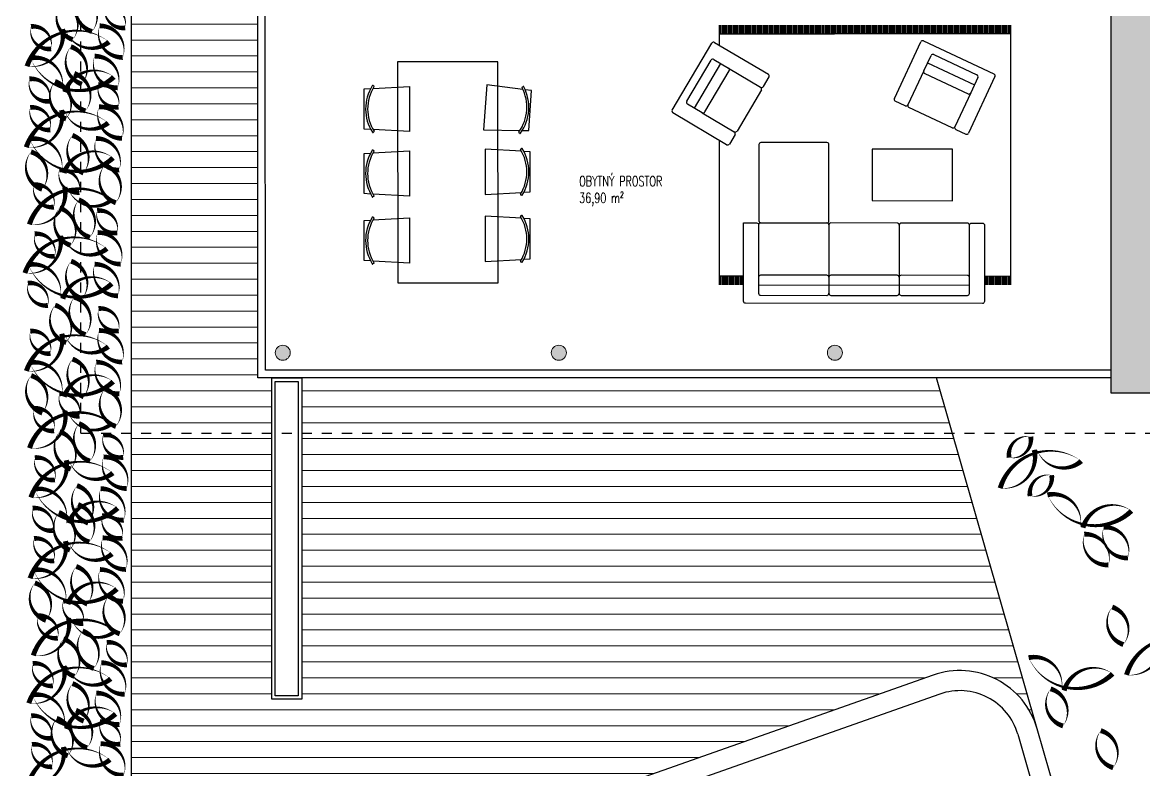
# Model space of a CAD drawing. Header units: metres. Extents: x -442 to 316, y -503 to 125.
# Drawn here: x 3.22 to 14.39, y -14.57 to -7.13 of the extents above; entities that cross this region are included whole.
import ezdxf

# ---------------------------------------------------------------- set-up
doc = ezdxf.new("R2010")
doc.units = ezdxf.units.M
doc.linetypes.add('ACAD_ISO07W100', pattern=[60, 0, -60])
doc.linetypes.add('DIVIDE', pattern=[1.25, 0.5, -0.25, 0, -0.25, 0, -0.25])
for name, color, linetype in [('int-kuchyň', 141, 'Continuous'), ('interiér-travertin', 252, 'ACAD_ISO07W100'), ('nove zdivo akce', 3, 'Continuous'), ('popis', 6, 'Continuous'), ('SRAFA', 251, 'Continuous'), ('zariz.predmety', 203, 'Continuous'), ('ZDIVO', 1, 'Continuous')]:
    doc.layers.add(name, color=color, linetype=linetype)
doc.layers.add('Standard', color=7, linetype='Continuous', lineweight=25)
doc.styles.add('ROMANS', font='romans.shx', dxfattribs={"width": 0.7})

msp = doc.modelspace()

# ---------------------------------------------------------------- hatches: boundary and pattern name
at = {"layer": 'SRAFA', "linetype": 'Continuous', "lineweight": 0, "ltscale": 20}
h = msp.add_hatch(dxfattribs=at)
h.set_pattern_fill('LINE', color=256, scale=0.05, style=0)
h.paths.add_polyline_path([(5.566062, -3.635777), (5.416062, -3.635777), (4.306062, -3.635777), (4.306062, -10.665777), (5.567662, -10.665777)])
at = {"layer": 'SRAFA', "linetype": 'Continuous', "lineweight": 0}
h = msp.add_hatch(color=256, dxfattribs=at)
h.paths.add_polyline_path([(14.466062, -5.885777), (11.026062, -5.885777), (11.026062, -6.135777), (14.066062, -6.135777), (14.066062, -10.815777), (14.466062, -10.815777)])
h.paths.add_polyline_path([(13.629651, -6.007039, -1), (13.829511, -6.014514, -1)], flags=16)
h.paths.add_polyline_path([(12.247627, -6.005358, -1), (12.447487, -6.012832, -1)], flags=16)
h = msp.add_hatch(color=256, dxfattribs=at)
edge = h.paths.add_edge_path()
edge.add_arc((5.816062, -10.415777), 0.075, 0, 360)
h = msp.add_hatch(color=256, dxfattribs=at)
edge = h.paths.add_edge_path()
edge.add_arc((8.566062, -10.415777), 0.075, 0, 360)
h = msp.add_hatch(color=256, dxfattribs=at)
edge = h.paths.add_edge_path()
edge.add_arc((11.316062, -10.415777), 0.075, 0, 360)
at = {"layer": 'SRAFA', "linetype": 'Continuous', "lineweight": 0, "ltscale": 20}
h = msp.add_hatch(dxfattribs=at)
h.set_pattern_fill('LINE', color=256, style=0)
h.paths.add_polyline_path([(5.706062, -10.665777), (5.567662, -10.665777), (4.306062, -10.665777), (4.306062, -11.215777), (5.706062, -11.215777)])
h = msp.add_hatch(dxfattribs=at)
h.set_pattern_fill('LINE', color=256, scale=0.05, style=0)
h.paths.add_polyline_path([(5.706062, -10.665777), (5.567662, -10.665777), (4.306062, -10.665777), (4.306062, -11.215777), (5.706062, -11.215777)])
h = msp.add_hatch(dxfattribs=at)
h.set_pattern_fill('LINE', color=256, style=0)
h.paths.add_polyline_path([(12.120006, -10.665777), (6.006062, -10.665777), (6.006062, -11.215777), (12.277804, -11.215777)])
h = msp.add_hatch(dxfattribs=at)
h.set_pattern_fill('LINE', color=256, scale=0.05, style=0)
h.paths.add_polyline_path([(6.006062, -10.665777), (6.006062, -11.215777), (12.485873, -11.215777), (12.328075, -10.665777)])
h = msp.add_hatch(dxfattribs=at)
h.set_pattern_fill('LINE', color=256, scale=0.05, style=0)
h.paths.add_polyline_path([(5.706062, -11.215777), (4.306062, -11.215777), (4.306062, -15.315777), (7.985522, -15.315777, -0.163860057), (8.387869, -15.001338), (12.295758, -13.625428, -0.431640327), (13.330416, -14.159399), (12.485873, -11.215777), (6.006062, -11.215777), (6.006062, -13.865777), (5.706062, -13.865777)])

# ---------------------------------------------------------------- linework, layer by layer
at = {"layer": 'int-kuchyň'}
for p, q in [((9.695803, -8.000887), (10.090769, -7.333483)), ((10.118167, -7.326457), (10.653131, -7.643045)), ((11.908332, -7.883574), (12.172141, -7.320707)), ((12.198738, -7.311085), (12.900954, -7.640205)), ((12.202282, -7.609847), (12.274014, -7.4568)), ((12.300611, -7.447178), (12.731183, -7.648981)), ((9.841041, -7.91254), (10.083219, -7.503313)), ((9.916915, -7.980681), (10.179464, -7.53703)), ((10.110617, -7.496287), (10.256077, -7.582369)), ((10.256077, -7.582369), (10.576737, -7.772134)), ((12.240063, -7.529238), (12.706854, -7.748017)), ((10.020925, -8.018994), (10.263103, -7.609767)), ((10.604135, -7.765108), (10.660157, -7.670443)), ((12.202282, -7.609847), (12.044154, -7.947232)), ((12.211904, -7.636444), (12.642476, -7.838248)), ((12.910576, -7.666802), (12.646767, -8.22967)), ((12.740805, -7.675579), (12.669073, -7.828626)), ((6.723405, -7.761656), (6.714988, -7.756256)), ((8.201621, -7.770853), (8.210397, -7.766057)), ((10.583763, -7.799532), (10.341585, -8.208758)), ((12.017557, -7.956854), (11.917954, -7.910172)), ((12.669073, -7.828626), (12.510945, -8.166011)), ((10.237793, -8.344873), (9.702829, -8.028285)), ((9.993527, -8.02602), (9.848067, -7.939937)), ((9.993527, -8.02602), (10.314187, -8.215784)), ((12.484348, -8.175633), (12.053776, -7.97383)), ((6.723798, -8.217031), (6.71539, -8.222445)), ((8.16928, -8.225078), (8.177287, -8.23107)), ((10.321213, -8.243182), (10.265191, -8.337847)), ((12.520567, -8.192609), (12.62017, -8.239291)), ((6.722887, -8.404323), (6.714469, -8.398923)), ((8.18563, -8.387482), (8.194038, -8.382067)), ((6.72328, -8.859698), (6.714872, -8.865112)), ((8.186023, -8.842857), (8.19444, -8.848257)), ((6.722887, -9.071187), (6.714469, -9.065787)), ((8.18563, -9.054346), (8.194038, -9.048932)), ((10.576006, -9.12378), (11.236576, -9.12378)), ((11.256576, -9.143828), (11.256128, -9.662071)), ((11.936608, -9.124925), (11.276609, -9.123846)), ((11.956575, -9.144942), (11.956128, -9.662676)), ((12.636005, -9.12556), (11.976593, -9.12499)), ((6.72328, -9.526562), (6.714872, -9.531977)), ((8.186023, -9.509721), (8.19444, -9.515122)), ((11.235971, -9.644435), (10.576006, -9.64383)), ((11.255988, -9.664435), (11.255838, -9.826844)), ((11.935971, -9.64504), (11.276006, -9.644435)), ((11.955988, -9.66504), (11.955838, -9.827449)), ((12.636005, -9.64561), (11.976005, -9.64504)), ((12.656057, -9.745627), (10.556058, -9.743813))]:
    msp.add_line(p, q, dxfattribs=at)
for points in [[(10.167207, -7.355478), (10.167224, -7.242248)], [(10.167224, -7.242248), (10.167382, -7.242248), (11.312133, -7.242248)], [(13.069268, -9.653711), (13.069848, -7.242248), (11.312133, -7.242248)], [(6.69231, -8.192943), (6.627997, -8.189426), (6.627652, -7.789426), (6.691958, -7.785798)], [(6.715461, -7.784472), (7.07763, -7.764037), (7.078019, -8.214037), (6.715815, -8.194229)], [(8.207945, -7.79417), (7.848102, -7.748376), (7.816142, -8.19724), (8.178843, -8.202893)], [(8.20238, -8.203259), (8.266781, -8.204263), (8.29519, -7.805273), (8.231297, -7.797142)], [(10.166803, -9.653711), (10.167059, -8.303013)], [(6.691792, -8.83561), (6.627479, -8.832093), (6.627133, -8.432093), (6.69144, -8.428465)], [(6.714943, -8.427139), (7.077112, -8.406704), (7.0775, -8.856704), (6.715297, -8.836896)], [(8.193613, -8.410284), (7.831409, -8.390475), (7.831798, -8.840475), (8.193967, -8.820041)], [(8.21747, -8.818715), (8.281776, -8.815086), (8.281431, -8.415087), (8.217118, -8.411569)], [(6.691792, -9.502475), (6.627479, -9.498957), (6.627133, -9.098958), (6.69144, -9.095329)], [(6.714943, -9.094003), (7.077112, -9.073569), (7.0775, -9.523569), (6.715297, -9.50376)], [(8.193613, -9.077149), (7.831409, -9.05734), (7.831798, -9.50734), (8.193967, -9.486905)], [(8.21747, -9.485579), (8.281776, -9.481951), (8.281431, -9.081951), (8.217118, -9.078434)], [(10.406135, -9.653711), (10.166803, -9.653711)]]:
    msp.add_lwpolyline(points, dxfattribs=at)
for points in [[(7.959054, -7.518861), (6.959055, -7.519811), (6.960955, -9.71981), (7.960955, -9.71886), (7.959054, -7.518861)], [(11.688542, -8.389956), (11.687851, -8.901419), (12.487851, -8.90211), (12.488542, -8.390647), (11.688542, -8.389956)]]:
    msp.add_lwpolyline(points, close=True, dxfattribs=at)
msp.add_lwpolyline([(11.237103, -8.32378), (10.579466, -8.323291, 0.414276824), (10.559449, -8.343278), (10.558956, -9.103278, 0.414150304), (10.578939, -9.123291), (11.236576, -9.12378, 0.414276824), (11.256593, -9.103793), (11.257086, -8.343793, 0.414150304)], format="xyb", close=True, dxfattribs=at)
for points in [[(12.655988, -9.825638), (12.656575, -9.145578, -0.414213562), (12.676592, -9.125595), (12.786592, -9.12569, -0.414213562), (12.806575, -9.145707), (12.805919, -9.905707, -0.414213562), (12.785901, -9.92569), (10.425902, -9.923651, -0.414213563), (10.405919, -9.903633), (10.406593, -9.123634), (10.406593, -9.123634)], [(10.406593, -9.123634), (10.536585, -9.123694, -0.414331652), (10.556576, -9.143711), (10.555989, -9.823703, 0.414213562), (10.575971, -9.84372), (11.23766, -9.84433, 0.414213562)], [(11.274794, -9.844365), (11.937072, -9.844976, 0.414213562)], [(11.974794, -9.844969), (12.637072, -9.84558, 0.414213562)]]:
    msp.add_lwpolyline(points, format="xyb", dxfattribs=at)
for centre, radius, start, end in [((10.107981, -7.343668), 0.02, 59.3832182, 149.3832182), ((12.19025, -7.329195), 0.02, 64.8881104, 154.8881104), ((12.292123, -7.465288), 0.02, 64.8881104, 154.8881104), ((10.100431, -7.513499), 0.02, 59.3832182, 149.3832183), ((10.245891, -7.599581), 0.02, 329.3832183, 59.3832182), ((10.642945, -7.660257), 0.02, 329.3832183, 59.3832182), ((12.220392, -7.618335), 0.02, 154.8881104, 244.8881104), ((12.722695, -7.667091), 0.02, 334.8881104, 64.8881104), ((12.892466, -7.658315), 0.02, 334.8881104, 64.8881104), ((7.077824, -7.989037), 0.436118, 147.9819002, 212.1170989), ((7.077824, -7.989037), 0.416118, 147.9976808, 212.1013183), ((6.712288, -7.760464), 0.005, 57.3173831, 147.9819002), ((6.720705, -7.765864), 0.005, 327.9976808, 57.3173831), ((7.832122, -7.972808), 0.416118, 323.8755029, 27.9791404), ((7.832122, -7.972808), 0.436118, 323.8597223, 27.994921), ((8.204019, -7.775241), 0.005, 118.6594381, 207.9791404), ((8.212795, -7.770444), 0.005, 27.994921, 118.6594381), ((10.586923, -7.754922), 0.02, 239.3832182, 329.3832183), ((10.566551, -7.789346), 0.02, 329.3832183, 59.3832182), ((9.858253, -7.922725), 0.02, 149.3832183, 239.3832182), ((11.926441, -7.892062), 0.02, 154.8881104, 244.8881104), ((12.650964, -7.820138), 0.02, 244.8881104, 334.8881104), ((9.713015, -8.011073), 0.02, 149.3832182, 239.3832183), ((10.003713, -8.008808), 0.02, 239.3832182, 329.3832183), ((12.026044, -7.938745), 0.02, 244.8881104, 334.8881104), ((12.026044, -7.938745), 0.02, 244.8881104, 334.8881104), ((12.062264, -7.95572), 0.02, 154.8881104, 244.8881104), ((6.712683, -8.218242), 0.005, 212.1170989, 302.781616), ((6.721091, -8.212827), 0.005, 302.781616, 32.1013183), ((8.172275, -8.221075), 0.005, 143.8755029, 233.1952052), ((8.180282, -8.227066), 0.005, 233.1952052, 323.8597223), ((10.324373, -8.198572), 0.02, 239.3832182, 329.3832183), ((10.304001, -8.232996), 0.02, 329.3832183, 59.3832182), ((10.304001, -8.232996), 0.02, 329.3832183, 59.3832182), ((12.492835, -8.157524), 0.02, 244.8881104, 334.8881104), ((12.529055, -8.174499), 0.02, 154.8881104, 244.8881104), ((12.628657, -8.221182), 0.02, 244.8881104, 334.8881104), ((10.247979, -8.327661), 0.02, 239.3832183, 329.3832183), ((7.077306, -8.631704), 0.436118, 147.9819002, 212.1170989), ((7.077306, -8.631704), 0.416118, 147.9976808, 212.1013183), ((6.711769, -8.403131), 0.005, 57.3173831, 147.9819002), ((6.720187, -8.408531), 0.005, 327.9976808, 57.3173831), ((8.188337, -8.391686), 0.005, 122.781616, 212.1013183), ((7.831604, -8.615475), 0.416118, 327.9976808, 32.1013183), ((8.196745, -8.386271), 0.005, 32.1170989, 122.781616), ((7.831604, -8.615475), 0.436118, 327.9819002, 32.1170989), ((6.712165, -8.860909), 0.005, 212.1170989, 302.781616), ((6.720573, -8.855494), 0.005, 302.781616, 32.1013183), ((8.188723, -8.838648), 0.005, 147.9976808, 237.3173831), ((8.19714, -8.844049), 0.005, 237.3173831, 327.9819002), ((7.077306, -9.298569), 0.436118, 147.9819002, 212.1170989), ((7.077306, -9.298569), 0.416118, 147.9976808, 212.1013183), ((6.711769, -9.069996), 0.005, 57.3173831, 147.9819002), ((6.720187, -9.075396), 0.005, 327.9976808, 57.3173831), ((8.188337, -9.05855), 0.005, 122.781616, 212.1013183), ((7.831604, -9.28234), 0.416118, 327.9976808, 32.1013183), ((8.196745, -9.053135), 0.005, 32.1170989, 122.781616), ((7.831604, -9.28234), 0.436118, 327.9819002, 32.1170989), ((10.575989, -9.14378), 0.02, 89.9505004, 180), ((11.236576, -9.14378), 0.02, 359.9505004, 90), ((11.276576, -9.143846), 0.02, 89.906315, 179.9505004), ((11.936575, -9.144925), 0.02, 359.9505004, 89.906315), ((11.976575, -9.14499), 0.02, 89.9505004, 179.9505004), ((12.635988, -9.14556), 0.02, 0, 89.9505004), ((6.712165, -9.527773), 0.005, 212.1170989, 302.781616), ((6.720573, -9.522359), 0.005, 302.781616, 32.1013183), ((8.188723, -9.505513), 0.005, 147.9976808, 237.3173831), ((8.19714, -9.510913), 0.005, 237.3173831, 327.9819002), ((10.575989, -9.66383), 0.02, 89.9505004, 180), ((11.235988, -9.664435), 0.02, 0, 90.0494996), ((11.275988, -9.664435), 0.02, 89.9505004, 180), ((11.935988, -9.66504), 0.02, 0, 90.0494996), ((11.975988, -9.66504), 0.02, 89.9505004, 180), ((12.635988, -9.66561), 0.02, 0, 89.9505004), ((11.235988, -9.8244), 0.02, 269.9505004, 0), ((11.275988, -9.8244), 0.02, 180, 270.0494996), ((11.935988, -9.825005), 0.02, 269.9505004, 0), ((11.975988, -9.825005), 0.02, 180, 270.0494996), ((12.635988, -9.82561), 0.02, 269.9505004, 0)]:
    msp.add_arc(centre, radius, start, end, dxfattribs=at)
at = {"layer": 'interiér-travertin', "linetype": 'ByBlock'}
for p, q in [((10.167382, -7.242248), (10.167382, -7.155519)), ((10.181461, -7.242248), (10.181461, -7.155519)), ((10.195539, -7.242248), (10.195539, -7.155519)), ((10.209618, -7.242248), (10.209618, -7.155519)), ((10.223696, -7.242248), (10.223696, -7.155519)), ((10.237774, -7.242248), (10.237774, -7.155519)), ((10.251853, -7.242248), (10.251853, -7.155519)), ((10.265931, -7.242248), (10.265931, -7.155519)), ((10.280009, -7.242248), (10.280009, -7.155519)), ((10.294088, -7.242248), (10.294088, -7.155519)), ((10.308166, -7.242248), (10.308166, -7.155519)), ((10.322245, -7.242248), (10.322245, -7.155519)), ((10.336323, -7.242248), (10.336323, -7.155519)), ((10.350401, -7.242248), (10.350401, -7.155519)), ((10.36448, -7.242248), (10.36448, -7.155519)), ((10.378558, -7.242248), (10.378558, -7.155519)), ((10.392637, -7.242248), (10.392637, -7.155519)), ((10.406715, -7.242248), (10.406715, -7.155519)), ((10.420793, -7.242248), (10.420793, -7.155519)), ((10.434872, -7.242248), (10.434872, -7.155519)), ((10.44895, -7.242248), (10.44895, -7.155519)), ((10.463029, -7.242248), (10.463029, -7.155519)), ((10.477107, -7.242248), (10.477107, -7.155519)), ((10.491185, -7.242248), (10.491185, -7.155519)), ((10.505264, -7.242248), (10.505264, -7.155519)), ((10.519342, -7.242248), (10.519342, -7.155519)), ((10.53342, -7.242248), (10.53342, -7.155519)), ((10.547499, -7.242248), (10.547499, -7.155519)), ((10.561577, -7.242248), (10.561577, -7.155519)), ((10.575656, -7.242248), (10.575656, -7.155519)), ((10.589734, -7.242248), (10.589734, -7.155519)), ((10.603812, -7.242248), (10.603812, -7.155519)), ((10.617891, -7.242248), (10.617891, -7.155519)), ((10.631969, -7.242248), (10.631969, -7.155519)), ((10.646048, -7.242248), (10.646048, -7.155519)), ((10.660126, -7.242248), (10.660126, -7.155519)), ((10.674204, -7.242248), (10.674204, -7.155519)), ((10.688283, -7.242248), (10.688283, -7.155519)), ((10.702361, -7.242248), (10.702361, -7.155519)), ((10.71644, -7.242248), (10.71644, -7.155519)), ((10.730518, -7.242248), (10.730518, -7.155519)), ((10.744596, -7.242248), (10.744596, -7.155519)), ((10.758675, -7.242248), (10.758675, -7.155519)), ((10.772753, -7.242248), (10.772753, -7.155519)), ((10.786831, -7.242248), (10.786831, -7.155519)), ((10.80091, -7.242248), (10.80091, -7.155519)), ((10.814988, -7.242248), (10.814988, -7.155519)), ((10.829067, -7.242248), (10.829067, -7.155519)), ((10.843145, -7.242248), (10.843145, -7.155519)), ((10.857223, -7.242248), (10.857223, -7.155519)), ((10.871302, -7.242248), (10.871302, -7.155519)), ((10.88538, -7.242248), (10.88538, -7.155519)), ((10.899459, -7.242248), (10.899459, -7.155519)), ((10.913537, -7.242248), (10.913537, -7.155519)), ((10.927615, -7.242248), (10.927615, -7.155519)), ((10.941694, -7.242248), (10.941694, -7.155519)), ((10.955772, -7.242248), (10.955772, -7.155519)), ((10.96985, -7.242248), (10.96985, -7.155519)), ((10.983929, -7.242248), (10.983929, -7.155519)), ((10.998007, -7.242248), (10.998007, -7.155519)), ((11.012086, -7.242248), (11.012086, -7.155519)), ((11.026164, -7.242248), (11.026164, -7.155519)), ((11.040242, -7.242248), (11.040242, -7.155519)), ((11.054321, -7.242248), (11.054321, -7.155519)), ((11.068399, -7.242248), (11.068399, -7.155519)), ((11.082478, -7.242248), (11.082478, -7.155519)), ((11.096556, -7.242248), (11.096556, -7.155519)), ((11.110634, -7.242248), (11.110634, -7.155519)), ((11.124713, -7.242248), (11.124713, -7.155519)), ((11.138791, -7.242248), (11.138791, -7.155519)), ((11.15287, -7.242248), (11.15287, -7.155519)), ((11.166948, -7.242248), (11.166948, -7.155519)), ((11.181026, -7.242248), (11.181026, -7.155519)), ((11.195105, -7.242248), (11.195105, -7.155519)), ((11.210921, -7.242248), (11.210921, -7.155519)), ((11.224999, -7.242248), (11.224999, -7.155519)), ((11.239078, -7.242248), (11.239078, -7.155519)), ((11.253156, -7.242248), (11.253156, -7.155519)), ((11.267234, -7.242248), (11.267234, -7.155519)), ((11.281313, -7.242248), (11.281313, -7.155519)), ((11.295391, -7.242248), (11.295391, -7.155519)), ((11.30947, -7.242248), (11.30947, -7.155519)), ((11.323548, -7.242248), (11.323548, -7.155519)), ((11.337626, -7.242248), (11.337626, -7.155519)), ((11.351705, -7.242248), (11.351705, -7.155519)), ((11.365783, -7.242248), (11.365783, -7.155519)), ((11.379862, -7.242248), (11.379862, -7.155519)), ((11.39394, -7.242248), (11.39394, -7.155519)), ((11.408018, -7.242248), (11.408018, -7.155519)), ((11.422097, -7.242248), (11.422097, -7.155519)), ((11.436175, -7.242248), (11.436175, -7.155519)), ((11.450253, -7.242248), (11.450253, -7.155519)), ((11.464332, -7.242248), (11.464332, -7.155519)), ((11.47841, -7.242248), (11.47841, -7.155519)), ((11.492489, -7.242248), (11.492489, -7.155519)), ((11.506567, -7.242248), (11.506567, -7.155519)), ((11.520645, -7.242248), (11.520645, -7.155519)), ((11.534724, -7.242248), (11.534724, -7.155519)), ((11.548802, -7.242248), (11.548802, -7.155519)), ((11.562881, -7.242248), (11.562881, -7.155519)), ((11.576959, -7.242248), (11.576959, -7.155519)), ((11.591037, -7.242248), (11.591037, -7.155519)), ((11.605116, -7.242248), (11.605116, -7.155519)), ((11.619194, -7.242248), (11.619194, -7.155519)), ((11.633273, -7.242248), (11.633273, -7.155519)), ((11.647351, -7.242248), (11.647351, -7.155519)), ((11.661429, -7.242248), (11.661429, -7.155519)), ((11.675508, -7.242248), (11.675508, -7.155519)), ((11.689586, -7.242248), (11.689586, -7.155519)), ((11.703664, -7.242248), (11.703664, -7.155519)), ((11.717743, -7.242248), (11.717743, -7.155519)), ((11.731821, -7.242248), (11.731821, -7.155519)), ((11.7459, -7.242248), (11.7459, -7.155519)), ((11.759978, -7.242248), (11.759978, -7.155519)), ((11.774056, -7.242248), (11.774056, -7.155519)), ((11.788135, -7.242248), (11.788135, -7.155519)), ((11.802213, -7.242248), (11.802213, -7.155519)), ((11.816292, -7.242248), (11.816292, -7.155519)), ((11.83037, -7.242248), (11.83037, -7.155519)), ((11.844448, -7.242248), (11.844448, -7.155519)), ((11.858527, -7.242248), (11.858527, -7.155519)), ((11.872605, -7.242248), (11.872605, -7.155519)), ((11.886684, -7.242248), (11.886684, -7.155519)), ((11.900762, -7.242248), (11.900762, -7.155519)), ((11.91484, -7.242248), (11.91484, -7.155519)), ((11.928919, -7.242248), (11.928919, -7.155519)), ((11.942997, -7.242248), (11.942997, -7.155519)), ((11.957075, -7.242248), (11.957075, -7.155519)), ((11.971154, -7.242248), (11.971154, -7.155519)), ((11.985232, -7.242248), (11.985232, -7.155519)), ((11.999311, -7.242248), (11.999311, -7.155519)), ((12.013389, -7.242248), (12.013389, -7.155519)), ((12.027467, -7.242248), (12.027467, -7.155519)), ((12.041546, -7.242248), (12.041546, -7.155519)), ((12.055624, -7.242248), (12.055624, -7.155519)), ((12.069703, -7.242248), (12.069703, -7.155519)), ((12.083781, -7.242248), (12.083781, -7.155519)), ((12.097859, -7.242248), (12.097859, -7.155519)), ((12.111938, -7.242248), (12.111938, -7.155519)), ((12.126016, -7.242248), (12.126016, -7.155519)), ((12.140095, -7.242248), (12.140095, -7.155519)), ((12.154173, -7.242248), (12.154173, -7.155519)), ((12.168251, -7.242248), (12.168251, -7.155519)), ((12.18233, -7.242248), (12.18233, -7.155519)), ((12.196408, -7.242248), (12.196408, -7.155519)), ((12.210486, -7.242248), (12.210486, -7.155519)), ((12.224565, -7.242248), (12.224565, -7.155519)), ((12.238643, -7.242248), (12.238643, -7.155519)), ((12.252722, -7.242248), (12.252722, -7.155519)), ((12.2668, -7.242248), (12.2668, -7.155519)), ((12.280878, -7.242248), (12.280878, -7.155519)), ((12.294957, -7.242248), (12.294957, -7.155519)), ((12.309035, -7.242248), (12.309035, -7.155519)), ((12.323114, -7.242248), (12.323114, -7.155519)), ((12.337192, -7.242248), (12.337192, -7.155519)), ((12.35127, -7.242248), (12.35127, -7.155519)), ((12.365349, -7.242248), (12.365349, -7.155519)), ((12.379427, -7.242248), (12.379427, -7.155519)), ((12.393505, -7.242248), (12.393505, -7.155519)), ((12.407584, -7.242248), (12.407584, -7.155519)), ((12.421662, -7.242248), (12.421662, -7.155519)), ((12.435741, -7.242248), (12.435741, -7.155519)), ((12.449819, -7.242248), (12.449819, -7.155519)), ((12.463897, -7.242248), (12.463897, -7.155519)), ((12.477976, -7.242248), (12.477976, -7.155519)), ((12.492054, -7.242248), (12.492054, -7.155519)), ((12.506133, -7.242248), (12.506133, -7.155519)), ((12.520211, -7.242248), (12.520211, -7.155519)), ((12.534289, -7.242248), (12.534289, -7.155519)), ((12.548368, -7.242248), (12.548368, -7.155519)), ((12.562446, -7.242248), (12.562446, -7.155519)), ((12.576525, -7.242248), (12.576525, -7.155519)), ((12.590603, -7.242248), (12.590603, -7.155519)), ((12.604681, -7.242248), (12.604681, -7.155519)), ((12.61876, -7.242248), (12.61876, -7.155519)), ((12.632838, -7.242248), (12.632838, -7.155519)), ((12.646916, -7.242248), (12.646916, -7.155519)), ((12.660995, -7.242248), (12.660995, -7.155519)), ((12.675073, -7.242248), (12.675073, -7.155519)), ((12.689152, -7.242248), (12.689152, -7.155519)), ((12.70323, -7.242248), (12.70323, -7.155519)), ((12.717308, -7.242248), (12.717308, -7.155519)), ((12.731387, -7.242248), (12.731387, -7.155519)), ((12.745465, -7.242248), (12.745465, -7.155519)), ((12.759544, -7.242248), (12.759544, -7.155519)), ((12.773622, -7.242248), (12.773622, -7.155519)), ((12.7877, -7.242248), (12.7877, -7.155519)), ((12.801779, -7.242248), (12.801779, -7.155519)), ((12.815857, -7.242248), (12.815857, -7.155519)), ((12.829936, -7.242248), (12.829936, -7.155519)), ((12.844014, -7.242248), (12.844014, -7.155519)), ((12.858092, -7.242248), (12.858092, -7.155519)), ((12.872171, -7.242248), (12.872171, -7.155519)), ((12.886249, -7.242248), (12.886249, -7.155519)), ((12.900327, -7.242248), (12.900327, -7.155519)), ((12.914406, -7.242248), (12.914406, -7.155519)), ((12.928484, -7.242248), (12.928484, -7.155519)), ((12.942563, -7.242248), (12.942563, -7.155519)), ((12.956641, -7.242248), (12.956641, -7.155519)), ((12.970719, -7.242248), (12.970719, -7.155519)), ((12.984798, -7.242248), (12.984798, -7.155519)), ((12.998876, -7.242248), (12.998876, -7.155519)), ((13.012955, -7.242248), (13.012955, -7.155519)), ((13.027033, -7.242248), (13.027033, -7.155519)), ((13.041111, -7.242248), (13.041111, -7.155519)), ((13.05519, -7.242248), (13.05519, -7.155519)), ((13.069268, -7.242248), (13.069268, -7.155519)), ((10.166803, -9.74044), (10.166803, -9.653711)), ((10.180881, -9.74044), (10.180881, -9.653711)), ((10.19496, -9.74044), (10.19496, -9.653711)), ((10.209038, -9.74044), (10.209038, -9.653711)), ((10.223116, -9.74044), (10.223116, -9.653711)), ((10.237195, -9.74044), (10.237195, -9.653711)), ((10.251273, -9.74044), (10.251273, -9.653711)), ((10.265351, -9.74044), (10.265351, -9.653711)), ((10.27943, -9.74044), (10.27943, -9.653711)), ((10.293508, -9.74044), (10.293508, -9.653711)), ((10.307587, -9.74044), (10.307587, -9.653711)), ((10.321665, -9.74044), (10.321665, -9.653711)), ((10.335743, -9.74044), (10.335743, -9.653711)), ((10.349822, -9.74044), (10.349822, -9.653711)), ((10.3639, -9.74044), (10.3639, -9.653711)), ((10.377979, -9.74044), (10.377979, -9.653711)), ((10.392057, -9.74044), (10.392057, -9.653711)), ((12.815857, -9.74044), (12.815857, -9.653711)), ((12.829936, -9.74044), (12.829936, -9.653711)), ((12.844014, -9.74044), (12.844014, -9.653711)), ((12.858092, -9.74044), (12.858092, -9.653711)), ((12.872171, -9.74044), (12.872171, -9.653711)), ((12.886249, -9.74044), (12.886249, -9.653711)), ((12.900327, -9.74044), (12.900327, -9.653711)), ((12.914406, -9.74044), (12.914406, -9.653711)), ((12.928484, -9.74044), (12.928484, -9.653711)), ((12.942563, -9.74044), (12.942563, -9.653711)), ((12.956641, -9.74044), (12.956641, -9.653711)), ((12.970719, -9.74044), (12.970719, -9.653711)), ((12.984798, -9.74044), (12.984798, -9.653711)), ((12.998876, -9.74044), (12.998876, -9.653711)), ((13.012955, -9.74044), (13.012955, -9.653711)), ((13.027033, -9.74044), (13.027033, -9.653711)), ((13.041111, -9.74044), (13.041111, -9.653711)), ((13.05519, -9.74044), (13.05519, -9.653711)), ((13.069268, -9.74044), (13.069268, -9.653711))]:
    msp.add_line(p, q, dxfattribs=at)
at = {"layer": 'nove zdivo akce', "linetype": 'DIVIDE', "ltscale": 0.15}
for q in [(3.806062, -0.955777), (15.276062, -11.215777)]:
    msp.add_line((3.806062, -11.215777), q, dxfattribs=at)
at = {"layer": 'nove zdivo akce', "linetype": 'Continuous'}
for p, q in [((5.567662, -10.665777), (5.566062, -3.635777)), ((5.642645, -10.590777), (5.641062, -3.63576)), ((14.066062, -10.590777), (5.642645, -10.590777)), ((14.066062, -10.665777), (5.567662, -10.665777))]:
    msp.add_line(p, q, dxfattribs=at)
at = {"layer": 'SRAFA', "linetype": 'Continuous', "lineweight": 0}
msp.add_line((13.069268, -9.653711), (12.807265, -9.653711), dxfattribs=at)
at = {"layer": 'Standard', "color": 7, "linetype": 'ByBlock'}
for p, q in [((4.306062, -3.635777), (4.306062, -10.665777)), ((4.306062, -10.665777), (4.306062, -15.315777)), ((13.330424, -14.159426), (12.328075, -10.665777)), ((12.295758, -13.625428), (8.387869, -15.001338)), ((12.362179, -13.814077), (8.454289, -15.189987)), ((13.53839, -14.884282), (13.330424, -14.159426)), ((13.13818, -14.214582), (14.834644, -20.130238))]:
    msp.add_line(p, q, dxfattribs=at)
for points in [[(6.006062, -13.865777), (5.706062, -13.865777), (5.706062, -10.665777), (6.006062, -10.665777)], [(5.971062, -13.830777), (5.741062, -13.830777), (5.741062, -10.700777), (5.971062, -10.700777)]]:
    msp.add_lwpolyline(points, close=True, dxfattribs=at)
for radius in [0.8, 0.6]:
    msp.add_arc((12.56144, -14.380023), radius, 16.0058142, 109.3964151, dxfattribs=at)
at = {"layer": 'zariz.predmety', "color": 253, "linetype": 'Continuous', "ltscale": 0.001}
for points in [[(3.723734, -7.297754, 0, 0, 0.520567051), (3.723734, -7.297754, 0, 0.05, 0.520567051), (3.613024, -6.924859, 0, 0.05, 0.520567051), (3.723734, -7.297754, 0.05, 0.05, 0)], [(3.916131, -7.218489, 0, 0, 0.520567051), (3.916131, -7.218489, 0, 0.05, 0.520567051), (3.805421, -6.845593, 0, 0.05, 0.520567051), (3.916131, -7.218489, 0.05, 0.05, 0)], [(4.245778, -7.181366, 0, 0, 0.520567051), (4.245778, -7.181366, 0, 0.05, 0.520567051), (4.045914, -6.959213, 0, 0.05, 0.520567051), (4.245778, -7.181366, 0.05, 0.05, 0)], [(3.508341, -7.39085, 0, 0, 0.520567051), (3.508341, -7.39085, 0, 0.05, 0.520567051), (3.308476, -7.168697, 0, 0.05, 0.520567051), (3.508341, -7.39085, 0.05, 0.05, 0)], [(4.222693, -7.475535, 0, 0, 0.520567051), (4.222693, -7.475535, 0, 0.05, 0.520567051), (3.99253, -7.161955, 0, 0.05, 0.520567051), (4.222693, -7.475535, 0.05, 0.05, 0)], [(3.268498, -7.564303, 0, 0, 0.520567051), (3.268498, -7.564303, 0, 0.05, 0.520567051), (3.620695, -7.194297, 0, 0.05, 0.520567051), (3.651458, -7.201868, 0, 0.05, 0.520567051), (4.085271, -7.321674, 0, 0.05, 0.520567051), (3.268498, -7.564303, 0.05, 0.05, 0)], [(3.81548, -7.741824, 0, 0, 0.520567051), (3.81548, -7.741824, 0, 0.05, 0.520567051), (3.70477, -7.368929, 0, 0.05, 0.520567051), (3.81548, -7.741824, 0.05, 0.05, 0)], [(4.133949, -7.671123, 0, 0, 0.520567051), (4.133949, -7.671123, 0, 0.05, 0.520567051), (3.645691, -7.821295, 0, 0.05, 0.520567051), (3.622575, -7.799631, 0, 0.05, 0.520567051), (3.302981, -7.48276, 0, 0.05, 0.520567051), (4.133949, -7.671123, 0.05, 0.05, 0)], [(4.1721, -7.777327, 0, 0, 0.520567051), (4.1721, -7.777327, 0, 0.05, 0.520567051), (3.941936, -7.463747, 0, 0.05, 0.520567051), (4.1721, -7.777327, 0.05, 0.05, 0)], [(3.492566, -7.912504, 0, 0, 0.520567051), (3.492566, -7.912504, 0, 0.05, 0.520567051), (3.292701, -7.69035, 0, 0.05, 0.520567051), (3.492566, -7.912504, 0.05, 0.05, 0)], [(3.657873, -8.087644, 0, 0, 0.520567051), (3.657873, -8.087644, 0, 0.05, 0.520567051), (3.547163, -7.714749, 0, 0.05, 0.520567051), (3.657873, -8.087644, 0.05, 0.05, 0)], [(3.850271, -8.008379, 0, 0, 0.520567051), (3.850271, -8.008379, 0, 0.05, 0.520567051), (3.739561, -7.635484, 0, 0.05, 0.520567051), (3.850271, -8.008379, 0.05, 0.05, 0)], [(4.179918, -7.971256, 0, 0, 0.520567051), (4.179918, -7.971256, 0, 0.05, 0.520567051), (3.980053, -7.749103, 0, 0.05, 0.520567051), (4.179918, -7.971256, 0.05, 0.05, 0)], [(3.26054, -8.369781, 0, 0, 0.520567051), (3.26054, -8.369781, 0, 0.05, 0.520567051), (3.612737, -7.999775, 0, 0.05, 0.520567051), (3.6435, -8.007346, 0, 0.05, 0.520567051), (4.077313, -8.127152, 0, 0.05, 0.520567051), (3.26054, -8.369781, 0.05, 0.05, 0)], [(3.500383, -8.196328, 0, 0, 0.520567051), (3.500383, -8.196328, 0, 0.05, 0.520567051), (3.300518, -7.974175, 0, 0.05, 0.520567051), (3.500383, -8.196328, 0.05, 0.05, 0)], [(4.214735, -8.281013, 0, 0, 0.520567051), (4.214735, -8.281013, 0, 0.05, 0.520567051), (3.984572, -7.967433, 0, 0.05, 0.520567051), (4.214735, -8.281013, 0.05, 0.05, 0)], [(4.125991, -8.476601, 0, 0, 0.520567051), (4.125991, -8.476601, 0, 0.05, 0.520567051), (3.637733, -8.626773, 0, 0.05, 0.520567051), (3.614617, -8.605109, 0, 0.05, 0.520567051), (3.295023, -8.288238, 0, 0.05, 0.520567051), (4.125991, -8.476601, 0.05, 0.05, 0)], [(3.831036, -8.62516, 0, 0, 0.520567051), (3.831036, -8.62516, 0, 0.05, 0.520567051), (3.720326, -8.252264, 0, 0.05, 0.520567051), (3.831036, -8.62516, 0.05, 0.05, 0)], [(4.186458, -8.596564, 0, 0, 0.520567051), (4.186458, -8.596564, 0, 0.05, 0.520567051), (3.956295, -8.282984, 0, 0.05, 0.520567051), (4.186458, -8.596564, 0.05, 0.05, 0)], [(3.419093, -8.788603, 0, 0, 0.520567051), (3.419093, -8.788603, 0, 0.05, 0.520567051), (3.308383, -8.415708, 0, 0.05, 0.520567051), (3.419093, -8.788603, 0.05, 0.05, 0)], [(3.789798, -8.81969, 0, 0, 0.520567051), (3.789798, -8.81969, 0, 0.05, 0.520567051), (3.589933, -8.597536, 0, 0.05, 0.520567051), (3.789798, -8.81969, 0.05, 0.05, 0)], [(4.152889, -8.921815, 0, 0, 0.520567051), (4.152889, -8.921815, 0, 0.05, 0.520567051), (4.042178, -8.548919, 0, 0.05, 0.520567051), (4.152889, -8.921815, 0.05, 0.05, 0)], [(3.536306, -8.965417, 0, 0, 0.520567051), (3.536306, -8.965417, 0, 0.05, 0.520567051), (3.336441, -8.743264, 0, 0.05, 0.520567051), (3.536306, -8.965417, 0.05, 0.05, 0)], [(3.895196, -9.267328, 0, 0, 0.520567051), (3.895196, -9.267328, 0, 0.05, 0.520567051), (3.784485, -8.894433, 0, 0.05, 0.520567051), (3.895196, -9.267328, 0.05, 0.05, 0)], [(3.702798, -9.346593, 0, 0, 0.520567051), (3.702798, -9.346593, 0, 0.05, 0.520567051), (3.592088, -8.973698, 0, 0.05, 0.520567051), (3.702798, -9.346593, 0.05, 0.05, 0)], [(4.167255, -9.223433, 0, 0, 0.520567051), (4.167255, -9.223433, 0, 0.05, 0.520567051), (3.96739, -9.001279, 0, 0.05, 0.520567051), (4.167255, -9.223433, 0.05, 0.05, 0)], [(3.247877, -9.621957, 0, 0, 0.520567051), (3.247877, -9.621957, 0, 0.05, 0.520567051), (3.600074, -9.251951, 0, 0.05, 0.520567051), (3.630837, -9.259522, 0, 0.05, 0.520567051), (4.064651, -9.379328, 0, 0.05, 0.520567051), (3.247877, -9.621957, 0.05, 0.05, 0)], [(3.545307, -9.455277, 0, 0, 0.520567051), (3.545307, -9.455277, 0, 0.05, 0.520567051), (3.345443, -9.233124, 0, 0.05, 0.520567051), (3.545307, -9.455277, 0.05, 0.05, 0)], [(4.202072, -9.533189, 0, 0, 0.520567051), (4.202072, -9.533189, 0, 0.05, 0.520567051), (3.971909, -9.219609, 0, 0.05, 0.520567051), (4.202072, -9.533189, 0.05, 0.05, 0)], [(3.818373, -9.877336, 0, 0, 0.520567051), (3.818373, -9.877336, 0, 0.05, 0.520567051), (3.707663, -9.50444, 0, 0.05, 0.520567051), (3.818373, -9.877336, 0.05, 0.05, 0)], [(4.113328, -9.728777, 0, 0, 0.520567051), (4.113328, -9.728777, 0, 0.05, 0.520567051), (3.62507, -9.878949, 0, 0.05, 0.520567051), (3.601954, -9.857285, 0, 0.05, 0.520567051), (3.28236, -9.540414, 0, 0.05, 0.520567051), (4.113328, -9.728777, 0.05, 0.05, 0)], [(4.173796, -9.84874, 0, 0, 0.520567051), (4.173796, -9.84874, 0, 0.05, 0.520567051), (3.943632, -9.53516, 0, 0.05, 0.520567051), (4.173796, -9.84874, 0.05, 0.05, 0)], [(3.476648, -9.944729, 0, 0, 0.520567051), (3.476648, -9.944729, 0, 0.05, 0.520567051), (3.276783, -9.722575, 0, 0.05, 0.520567051), (3.476648, -9.944729, 0.05, 0.05, 0)], [(3.659304, -10.315057, 0, 0, 0.520567051), (3.659304, -10.315057, 0, 0.05, 0.520567051), (3.548593, -9.942161, 0, 0.05, 0.520567051), (3.659304, -10.315057, 0.05, 0.05, 0)], [(3.851701, -10.235791, 0, 0, 0.520567051), (3.851701, -10.235791, 0, 0.05, 0.520567051), (3.740991, -9.862896, 0, 0.05, 0.520567051), (3.851701, -10.235791, 0.05, 0.05, 0)], [(4.181348, -10.198669, 0, 0, 0.520567051), (4.181348, -10.198669, 0, 0.05, 0.520567051), (3.981483, -9.976515, 0, 0.05, 0.520567051), (4.181348, -10.198669, 0.05, 0.05, 0)], [(3.26197, -10.597194, 0, 0, 0.520567051), (3.26197, -10.597194, 0, 0.05, 0.520567051), (3.614167, -10.227187, 0, 0.05, 0.520567051), (3.64493, -10.234758, 0, 0.05, 0.520567051), (4.078744, -10.354564, 0, 0.05, 0.520567051), (3.26197, -10.597194, 0.05, 0.05, 0)], [(3.501813, -10.42374, 0, 0, 0.520567051), (3.501813, -10.42374, 0, 0.05, 0.520567051), (3.301948, -10.201587, 0, 0.05, 0.520567051), (3.501813, -10.42374, 0.05, 0.05, 0)], [(4.216165, -10.508425, 0, 0, 0.520567051), (4.216165, -10.508425, 0, 0.05, 0.520567051), (3.986002, -10.194845, 0, 0.05, 0.520567051), (4.216165, -10.508425, 0.05, 0.05, 0)], [(4.127421, -10.704013, 0, 0, 0.520567051), (4.127421, -10.704013, 0, 0.05, 0.520567051), (3.639163, -10.854185, 0, 0.05, 0.520567051), (3.616047, -10.832521, 0, 0.05, 0.520567051), (3.296453, -10.51565, 0, 0.05, 0.520567051), (4.127421, -10.704013, 0.05, 0.05, 0)], [(3.832466, -10.852572, 0, 0, 0.520567051), (3.832466, -10.852572, 0, 0.05, 0.520567051), (3.721756, -10.479676, 0, 0.05, 0.520567051), (3.832466, -10.852572, 0.05, 0.05, 0)], [(4.187889, -10.823976, 0, 0, 0.520567051), (4.187889, -10.823976, 0, 0.05, 0.520567051), (3.957725, -10.510396, 0, 0.05, 0.520567051), (4.187889, -10.823976, 0.05, 0.05, 0)], [(3.420523, -11.016016, 0, 0, 0.520567051), (3.420523, -11.016016, 0, 0.05, 0.520567051), (3.309813, -10.64312, 0, 0.05, 0.520567051), (3.420523, -11.016016, 0.05, 0.05, 0)], [(3.791228, -11.047102, 0, 0, 0.520567051), (3.791228, -11.047102, 0, 0.05, 0.520567051), (3.591363, -10.824949, 0, 0.05, 0.520567051), (3.791228, -11.047102, 0.05, 0.05, 0)], [(4.154319, -11.149227, 0, 0, 0.520567051), (4.154319, -11.149227, 0, 0.05, 0.520567051), (4.043609, -10.776332, 0, 0.05, 0.520567051), (4.154319, -11.149227, 0.05, 0.05, 0)], [(3.537736, -11.192829, 0, 0, 0.520567051), (3.537736, -11.192829, 0, 0.05, 0.520567051), (3.337871, -10.970676, 0, 0.05, 0.520567051), (3.537736, -11.192829, 0.05, 0.05, 0)], [(3.896626, -11.494741, 0, 0, 0.520567051), (3.896626, -11.494741, 0, 0.05, 0.520567051), (3.785916, -11.121845, 0, 0.05, 0.520567051), (3.896626, -11.494741, 0.05, 0.05, 0)], [(3.704228, -11.574006, 0, 0, 0.520567051), (3.704228, -11.574006, 0, 0.05, 0.520567051), (3.593518, -11.20111, 0, 0.05, 0.520567051), (3.704228, -11.574006, 0.05, 0.05, 0)], [(4.226273, -11.457618, 0, 0, 0.520567051), (4.226273, -11.457618, 0, 0.05, 0.520567051), (4.026408, -11.235464, 0, 0.05, 0.520567051), (4.226273, -11.457618, 0.05, 0.05, 0)], [(13.05135, -11.459505, 0, 0, 0.520567051), (13.05135, -11.459505, 0, 0.05, 0.520567051), (13.26663, -11.252255, 0, 0.05, 0.520567051), (13.05135, -11.459505, 0.05, 0.05, 0)], [(12.962272, -11.764672, 0, 0, 0.520567051), (12.962272, -11.764672, 0, 0.05, 0.520567051), (13.301778, -11.382988, 0, 0.05, 0.520567051), (13.332779, -11.389516, 0, 0.05, 0.520567051), (13.770389, -11.494609, 0, 0.05, 0.520567051), (12.962272, -11.764672, 0.05, 0.05, 0)], [(3.306895, -11.856143, 0, 0, 0.520567051), (3.306895, -11.856143, 0, 0.05, 0.520567051), (3.659092, -11.486136, 0, 0.05, 0.520567051), (3.689855, -11.493707, 0, 0.05, 0.520567051), (4.123668, -11.613513, 0, 0.05, 0.520567051), (3.306895, -11.856143, 0.05, 0.05, 0)], [(3.546738, -11.682689, 0, 0, 0.520567051), (3.546738, -11.682689, 0, 0.05, 0.520567051), (3.346873, -11.460536, 0, 0.05, 0.520567051), (3.546738, -11.682689, 0.05, 0.05, 0)], [(4.26109, -11.767374, 0, 0, 0.520567051), (4.26109, -11.767374, 0, 0.05, 0.520567051), (4.030927, -11.453794, 0, 0.05, 0.520567051), (4.26109, -11.767374, 0.05, 0.05, 0)], [(13.259967, -11.842902, 0, 0, 0.520567051), (13.259967, -11.842902, 0, 0.05, 0.520567051), (13.475246, -11.635652, 0, 0.05, 0.520567051), (13.259967, -11.842902, 0.05, 0.05, 0)], [(3.877391, -12.111521, 0, 0, 0.520567051), (3.877391, -12.111521, 0, 0.05, 0.520567051), (3.766681, -11.738625, 0, 0.05, 0.520567051), (3.877391, -12.111521, 0.05, 0.05, 0)], [(4.172346, -11.962962, 0, 0, 0.520567051), (4.172346, -11.962962, 0, 0.05, 0.520567051), (3.684088, -12.113134, 0, 0.05, 0.520567051), (3.660972, -12.09147, 0, 0.05, 0.520567051), (3.341378, -11.774599, 0, 0.05, 0.520567051), (4.172346, -11.962962, 0.05, 0.05, 0)], [(4.232813, -12.082925, 0, 0, 0.520567051), (4.232813, -12.082925, 0, 0.05, 0.520567051), (4.00265, -11.769345, 0, 0.05, 0.520567051), (4.232813, -12.082925, 0.05, 0.05, 0)], [(14.270268, -11.990767, 0, 0, 0.520567051), (14.270268, -11.990767, 0, 0.05, 0.520567051), (13.787358, -12.157336, 0, 0.05, 0.520567051), (13.763524, -12.136464, 0, 0.05, 0.520567051), (13.433416, -11.830562, 0, 0.05, 0.520567051), (14.270268, -11.990767, 0.05, 0.05, 0)], [(3.52516, -12.18604, 0, 0, 0.520567051), (3.52516, -12.18604, 0, 0.05, 0.520567051), (3.325295, -11.963886, 0, 0.05, 0.520567051), (3.52516, -12.18604, 0.05, 0.05, 0)], [(3.888668, -12.300218, 0, 0, 0.520567051), (3.888668, -12.300218, 0, 0.05, 0.520567051), (3.777957, -11.927323, 0, 0.05, 0.520567051), (3.888668, -12.300218, 0.05, 0.05, 0)], [(3.69627, -12.379484, 0, 0, 0.520567051), (3.69627, -12.379484, 0, 0.05, 0.520567051), (3.58556, -12.006588, 0, 0.05, 0.520567051), (3.69627, -12.379484, 0.05, 0.05, 0)], [(4.218315, -12.263096, 0, 0, 0.520567051), (4.218315, -12.263096, 0, 0.05, 0.520567051), (4.01845, -12.040942, 0, 0.05, 0.520567051), (4.218315, -12.263096, 0.05, 0.05, 0)], [(14.234672, -12.4589, 0, 0, 0.520567051), (14.234672, -12.4589, 0, 0.05, 0.520567051), (13.994054, -12.153268, 0, 0.05, 0.520567051), (14.234672, -12.4589, 0.05, 0.05, 0)], [(3.298937, -12.661621, 0, 0, 0.520567051), (3.298937, -12.661621, 0, 0.05, 0.520567051), (3.651134, -12.291614, 0, 0.05, 0.520567051), (3.681897, -12.299185, 0, 0.05, 0.520567051), (4.11571, -12.418991, 0, 0.05, 0.520567051), (3.298937, -12.661621, 0.05, 0.05, 0)], [(3.538779, -12.488167, 0, 0, 0.520567051), (3.538779, -12.488167, 0, 0.05, 0.520567051), (3.338915, -12.266014, 0, 0.05, 0.520567051), (3.538779, -12.488167, 0.05, 0.05, 0)], [(4.253132, -12.572852, 0, 0, 0.520567051), (4.253132, -12.572852, 0, 0.05, 0.520567051), (4.022968, -12.259272, 0, 0.05, 0.520567051), (4.253132, -12.572852, 0.05, 0.05, 0)], [(14.040485, -12.528567, 0, 0, 0.520567051), (14.040485, -12.528567, 0, 0.05, 0.520567051), (13.799867, -12.222936, 0, 0.05, 0.520567051), (14.040485, -12.528567, 0.05, 0.05, 0)], [(4.164388, -12.76844, 0, 0, 0.520567051), (4.164388, -12.76844, 0, 0.05, 0.520567051), (3.67613, -12.918612, 0, 0.05, 0.520567051), (3.653013, -12.896948, 0, 0.05, 0.520567051), (3.33342, -12.580077, 0, 0.05, 0.520567051), (4.164388, -12.76844, 0.05, 0.05, 0)], [(3.869433, -12.916999, 0, 0, 0.520567051), (3.869433, -12.916999, 0, 0.05, 0.520567051), (3.758723, -12.544103, 0, 0.05, 0.520567051), (3.869433, -12.916999, 0.05, 0.05, 0)], [(4.224855, -12.888403, 0, 0, 0.520567051), (4.224855, -12.888403, 0, 0.05, 0.520567051), (3.994692, -12.574823, 0, 0.05, 0.520567051), (4.224855, -12.888403, 0.05, 0.05, 0)], [(3.45749, -13.080442, 0, 0, 0.520567051), (3.45749, -13.080442, 0, 0.05, 0.520567051), (3.34678, -12.707547, 0, 0.05, 0.520567051), (3.45749, -13.080442, 0.05, 0.05, 0)], [(4.191285, -13.213654, 0, 0, 0.520567051), (4.191285, -13.213654, 0, 0.05, 0.520567051), (4.080575, -12.840759, 0, 0.05, 0.520567051), (4.191285, -13.213654, 0.05, 0.05, 0)], [(3.828194, -13.111529, 0, 0, 0.520567051), (3.828194, -13.111529, 0, 0.05, 0.520567051), (3.62833, -12.889376, 0, 0.05, 0.520567051), (3.828194, -13.111529, 0.05, 0.05, 0)], [(14.189377, -13.321077, 0, 0, 0.520567051), (14.189377, -13.321077, 0, 0.05, 0.520567051), (14.079117, -12.948048, 0, 0.05, 0.520567051), (14.189377, -13.321077, 0.05, 0.05, 0)], [(3.574703, -13.257256, 0, 0, 0.520567051), (3.574703, -13.257256, 0, 0.05, 0.520567051), (3.374838, -13.035103, 0, 0.05, 0.520567051), (3.574703, -13.257256, 0.05, 0.05, 0)], [(3.933592, -13.559167, 0, 0, 0.520567051), (3.933592, -13.559167, 0, 0.05, 0.520567051), (3.822882, -13.186272, 0, 0.05, 0.520567051), (3.933592, -13.559167, 0.05, 0.05, 0)], [(3.741195, -13.638433, 0, 0, 0.520567051), (3.741195, -13.638433, 0, 0.05, 0.520567051), (3.630485, -13.265537, 0, 0.05, 0.520567051), (3.741195, -13.638433, 0.05, 0.05, 0)], [(4.26324, -13.522045, 0, 0, 0.520567051), (4.26324, -13.522045, 0, 0.05, 0.520567051), (4.063375, -13.299891, 0, 0.05, 0.520567051), (4.26324, -13.522045, 0.05, 0.05, 0)], [(14.221043, -13.623139, 0, 0, 0.520567051), (14.221043, -13.623139, 0, 0.05, 0.520567051), (14.560549, -13.241454, 0, 0.05, 0.520567051), (14.59155, -13.247983, 0, 0.05, 0.520567051), (15.02916, -13.353076, 0, 0.05, 0.520567051), (14.221043, -13.623139, 0.05, 0.05, 0)], [(3.285959, -13.904982, 0, 0, 0.520567051), (3.285959, -13.904982, 0, 0.05, 0.520567051), (3.638156, -13.534976, 0, 0.05, 0.520567051), (3.66892, -13.542547, 0, 0.05, 0.520567051), (4.102733, -13.662353, 0, 0.05, 0.520567051), (3.285959, -13.904982, 0.05, 0.05, 0)], [(3.525802, -13.731529, 0, 0, 0.520567051), (3.525802, -13.731529, 0, 0.05, 0.520567051), (3.325937, -13.509375, 0, 0.05, 0.520567051), (3.525802, -13.731529, 0.05, 0.05, 0)], [(4.240155, -13.816214, 0, 0, 0.520567051), (4.240155, -13.816214, 0, 0.05, 0.520567051), (4.009991, -13.502634, 0, 0.05, 0.520567051), (4.240155, -13.816214, 0.05, 0.05, 0)], [(14.083001, -13.612091, 0, 0, 0.520567051), (14.083001, -13.612091, 0, 0.05, 0.520567051), (13.600091, -13.77866, 0, 0.05, 0.520567051), (13.576257, -13.757788, 0, 0.05, 0.520567051), (13.246149, -13.451886, 0, 0.05, 0.520567051), (14.083001, -13.612091, 0.05, 0.05, 0)], [(3.832942, -14.082503, 0, 0, 0.520567051), (3.832942, -14.082503, 0, 0.05, 0.520567051), (3.722231, -13.709608, 0, 0.05, 0.520567051), (3.832942, -14.082503, 0.05, 0.05, 0)], [(4.15141, -14.011802, 0, 0, 0.520567051), (4.15141, -14.011802, 0, 0.05, 0.520567051), (3.663153, -14.161974, 0, 0.05, 0.520567051), (3.640036, -14.14031, 0, 0.05, 0.520567051), (3.320443, -13.823438, 0, 0.05, 0.520567051), (4.15141, -14.011802, 0.05, 0.05, 0)], [(4.189561, -14.118005, 0, 0, 0.520567051), (4.189561, -14.118005, 0, 0.05, 0.520567051), (3.959397, -13.804425, 0, 0.05, 0.520567051), (4.189561, -14.118005, 0.05, 0.05, 0)], [(13.588394, -14.131347, 0, 0, 0.520567051), (13.588394, -14.131347, 0, 0.05, 0.520567051), (13.465159, -13.762401, 0, 0.05, 0.520567051), (13.588394, -14.131347, 0.05, 0.05, 0)], [(3.867732, -14.349058, 0, 0, 0.520567051), (3.867732, -14.349058, 0, 0.05, 0.520567051), (3.757022, -13.976162, 0, 0.05, 0.520567051), (3.867732, -14.349058, 0.05, 0.05, 0)], [(3.510027, -14.253182, 0, 0, 0.520567051), (3.510027, -14.253182, 0, 0.05, 0.520567051), (3.310162, -14.031029, 0, 0.05, 0.520567051), (3.510027, -14.253182, 0.05, 0.05, 0)], [(3.675335, -14.428323, 0, 0, 0.520567051), (3.675335, -14.428323, 0, 0.05, 0.520567051), (3.564625, -14.055428, 0, 0.05, 0.520567051), (3.675335, -14.428323, 0.05, 0.05, 0)], [(4.19738, -14.311935, 0, 0, 0.520567051), (4.19738, -14.311935, 0, 0.05, 0.520567051), (3.997515, -14.089782, 0, 0.05, 0.520567051), (4.19738, -14.311935, 0.05, 0.05, 0)], [(14.087667, -14.546956, 0, 0, 0.520567051), (14.087667, -14.546956, 0, 0.05, 0.520567051), (13.964432, -14.178011, 0, 0.05, 0.520567051), (14.087667, -14.546956, 0.05, 0.05, 0)], [(3.517844, -14.537007, 0, 0, 0.520567051), (3.517844, -14.537007, 0, 0.05, 0.520567051), (3.317979, -14.314853, 0, 0.05, 0.520567051), (3.517844, -14.537007, 0.05, 0.05, 0)], [(4.232197, -14.621692, 0, 0, 0.520567051), (4.232197, -14.621692, 0, 0.05, 0.520567051), (4.002033, -14.308112, 0, 0.05, 0.520567051), (4.232197, -14.621692, 0.05, 0.05, 0)], [(3.278001, -14.71046, 0, 0, 0.520567051), (3.278001, -14.71046, 0, 0.05, 0.520567051), (3.630198, -14.340454, 0, 0.05, 0.520567051), (3.660962, -14.348025, 0, 0.05, 0.520567051), (4.094775, -14.467831, 0, 0.05, 0.520567051), (3.278001, -14.71046, 0.05, 0.05, 0)]]:
    msp.add_lwpolyline(points, format="xyseb", close=True, dxfattribs=at)
for points in [[(4.108615, -8.895681, 0.013578, 0.05, 0.520567051), (3.291842, -9.13831, 0, 0, 0), (3.291842, -9.13831, 0, 0.05, 0.520567051), (3.644039, -8.768304, 0, 0.05, 0.520567051), (3.674802, -8.775875, 0, 0.042629, 0.520567051), (4.108615, -8.895681, 0, 0.042629, 0.433688771)], [(4.110046, -11.123093, 0.013578, 0.05, 0.520567051), (3.293272, -11.365723, 0, 0, 0), (3.293272, -11.365723, 0, 0.05, 0.520567051), (3.645469, -10.995716, 0, 0.05, 0.520567051), (3.676232, -11.003287, 0, 0.042629, 0.520567051), (4.110046, -11.123093, 0, 0.042629, 0.433688771)], [(4.147012, -13.18752, 0.013578, 0.05, 0.520567051), (3.330239, -13.43015, 0, 0, 0), (3.330239, -13.43015, 0, 0.05, 0.520567051), (3.682436, -13.060143, 0, 0.05, 0.520567051), (3.713199, -13.067714, 0, 0.042629, 0.520567051), (4.147012, -13.18752, 0, 0.042629, 0.433688771)]]:
    msp.add_lwpolyline(points, format="xyseb", dxfattribs=at)
at = {"layer": 'ZDIVO', "linetype": 'Continuous'}
msp.add_line((14.066062, -6.135777), (14.066062, -10.815777), dxfattribs=at)
at = {"layer": 'ZDIVO', "linetype": 'ByBlock'}
msp.add_line((14.066062, -10.815777), (14.466062, -10.815777), dxfattribs=at)
at = {"layer": 'ZDIVO', "linetype": 'Continuous', "lineweight": 0}
for centre in [(5.816062, -10.415777), (8.566062, -10.415777), (11.316062, -10.415777)]:
    msp.add_circle(centre, 0.075, dxfattribs=at)

# ---------------------------------------------------------------- texts
at = {"layer": 'popis', "linetype": 'Continuous', "insert": (8.768713, -8.658168), "char_height": 0.1, "width": 3.41806532, "attachment_point": 1, "style": 'ROMANS'}
msp.add_mtext('OBYTNÝ PROSTOR\\P36,90 m²', dxfattribs=at)

doc.saveas('drawing.dxf')
